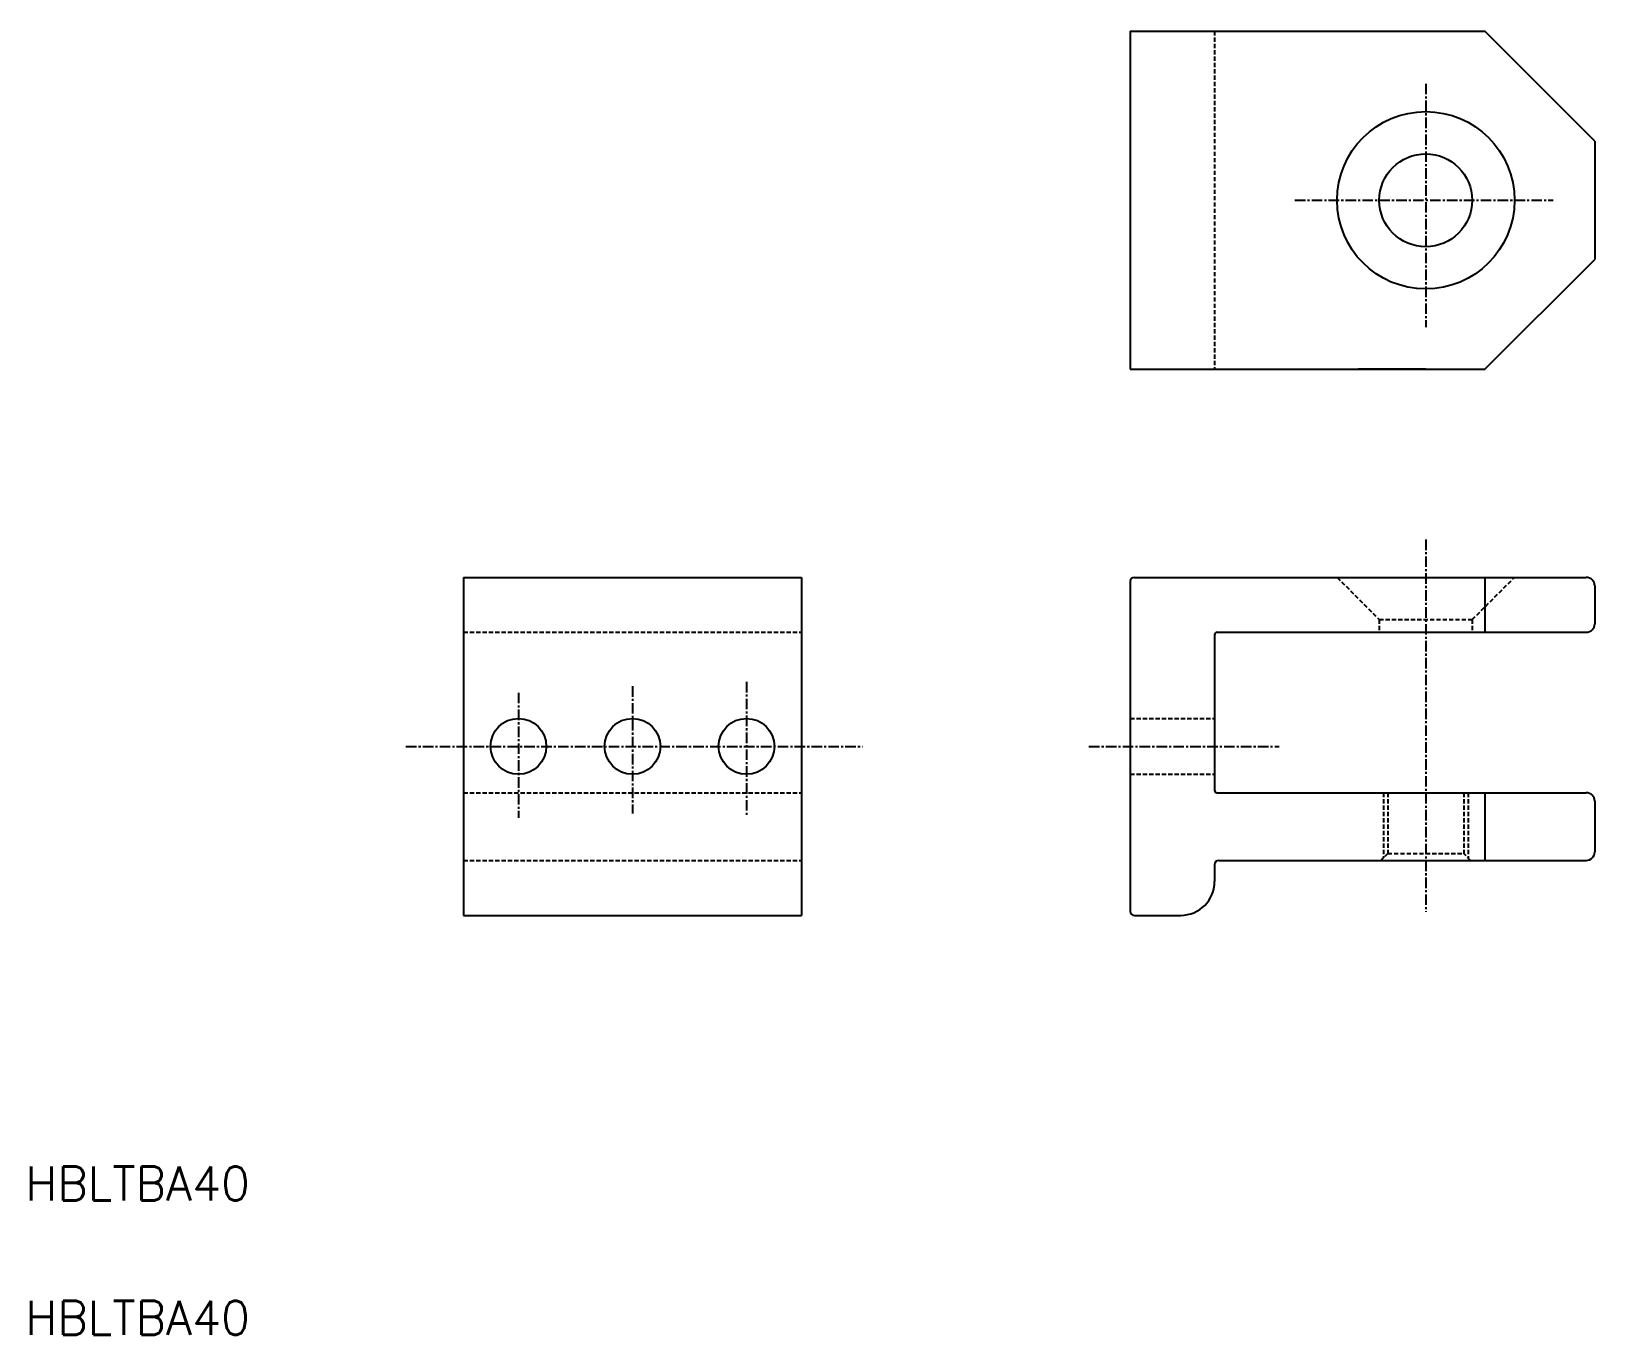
# Model space of a CAD drawing. Extents: x -165 to 20, y -134 to 20.
import ezdxf

# ---------------------------------------------------------------- set-up
doc = ezdxf.new("R2010")
doc.units = 0
doc.linetypes.add('CENTER', pattern=[2, 1.25, -0.25, 0.25, -0.25])
doc.linetypes.add('DASHED', pattern=[0.75, 0.5, -0.25])
doc.layers.get('0').update_dxf_attribs({"linetype": 'CONTINUOUS'})
doc.layers.add('CENTER', color=1, linetype='CENTER')
doc.styles.get("Standard").update_dxf_attribs({"font": 'txt.shx', "bigfont": 'bigfont.shx'})

msp = doc.modelspace()

# ---------------------------------------------------------------- linework, layer by layer
at = {"color": 7, "linetype": 'CONTINUOUS'}
for p, q in [((-35, 20), (-35, -20)), ((-35, 20), (7, 20)), ((20, 7), (7, 20)), ((20, 7), (20, -7)), ((7, -20), (20, -7)), ((-35, -20), (7, -20)), ((0, -20), (-8, -20)), ((-113.91, -44.63), (-113.91, -84.63)), ((-113.91, -44.63), (-73.91, -44.63)), ((-73.91, -44.63), (-73.91, -84.63)), ((-35, -45.13), (-35, -84.13)), ((-34.5, -44.63), (19, -44.63)), ((7, -44.63), (7, -51.13)), ((20, -45.63), (20, -50.13)), ((-25, -51.43), (-25, -69.83)), ((-24.7, -51.13), (19, -51.13)), ((-24.7, -70.13), (19, -70.13)), ((7, -70.13), (7, -78.13)), ((20, -71.13), (20, -77.13)), ((-25, -78.63), (-25, -80.63)), ((-24.5, -78.13), (19, -78.13)), ((-113.91, -84.63), (-73.91, -84.63)), ((-34.5, -84.63), (-29, -84.63))]:
    msp.add_line(p, q, dxfattribs=at)
at = {"color": 3, "linetype": 'DASHED'}
for p, q in [((-25, 20), (-25, -20)), ((-10.5, -44.63), (-5.5, -49.63)), ((5.5, -49.63), (10.5, -44.63)), ((-5.5, -49.63), (5.5, -49.63)), ((-5.5, -49.63), (-5.5, -51.13)), ((5.5, -49.63), (5.5, -51.13)), ((-113.91, -51.13), (-73.91, -51.13)), ((-35, -61.33), (-25, -61.33)), ((-35, -67.93), (-25, -67.93)), ((-113.91, -70.13), (-73.91, -70.13)), ((-5, -70.13), (-5, -77.83)), ((-4.5, -70.13), (-4.5, -77.33)), ((4.5, -70.13), (4.5, -77.33)), ((5, -70.13), (5, -77.83)), ((-4.5, -77.33), (-5.3, -78.13)), ((-4.5, -77.33), (4.5, -77.33)), ((5.3, -78.13), (4.5, -77.33)), ((-113.91, -78.13), (-73.91, -78.13))]:
    msp.add_line(p, q, dxfattribs=at)
at = {"color": 7, "linetype": 'CONTINUOUS'}
for centre, radius in [((0, 0), 10.5), ((0, 0), 5.5), ((-107.41, -64.63), 3.3), ((-93.91, -64.63), 3.3), ((-80.41, -64.63), 3.3)]:
    msp.add_circle(centre, radius, dxfattribs=at)
for centre, radius, start, end in [((-34.5, -45.13), 0.5, 90, 180), ((19, -45.63), 1, 0, 90), ((-24.7, -51.43), 0.3, 90, 180), ((19, -50.13), 1, 270, 0), ((-24.7, -69.83), 0.3, 180, 270), ((19, -71.13), 1, 0, 90), ((19, -77.13), 1, 270, 0), ((-24.5, -78.63), 0.5, 90, 180), ((-29, -80.63), 4, 270, 0), ((-34.5, -84.13), 0.5, 180, 270)]:
    msp.add_arc(centre, radius, start, end, dxfattribs=at)
at = {"layer": 'CENTER', "color": 1, "linetype": 'CENTER'}
for p, q in [((0, 13.79), (0, -15.01)), ((-15.5, 0), (15.08, 0)), ((0, -40.15), (0, -84.2)), ((-80.41, -56.99), (-80.41, -72.83)), ((-107.41, -58.28), (-107.41, -73.09)), ((-93.91, -57.51), (-93.91, -72.57)), ((-120.72, -64.63), (-66.69, -64.63)), ((-39.88, -64.63), (-17.34, -64.63))]:
    msp.add_line(p, q, dxfattribs=at)

# ---------------------------------------------------------------- texts
at = {"color": 7, "linetype": 'CONTINUOUS'}
for p in [(-165.76, -118.37), (-165.76, -134.26)]:
    msp.add_text('HBLTBA40', height=4, dxfattribs=at).set_placement(p)

doc.saveas('drawing.dxf')
